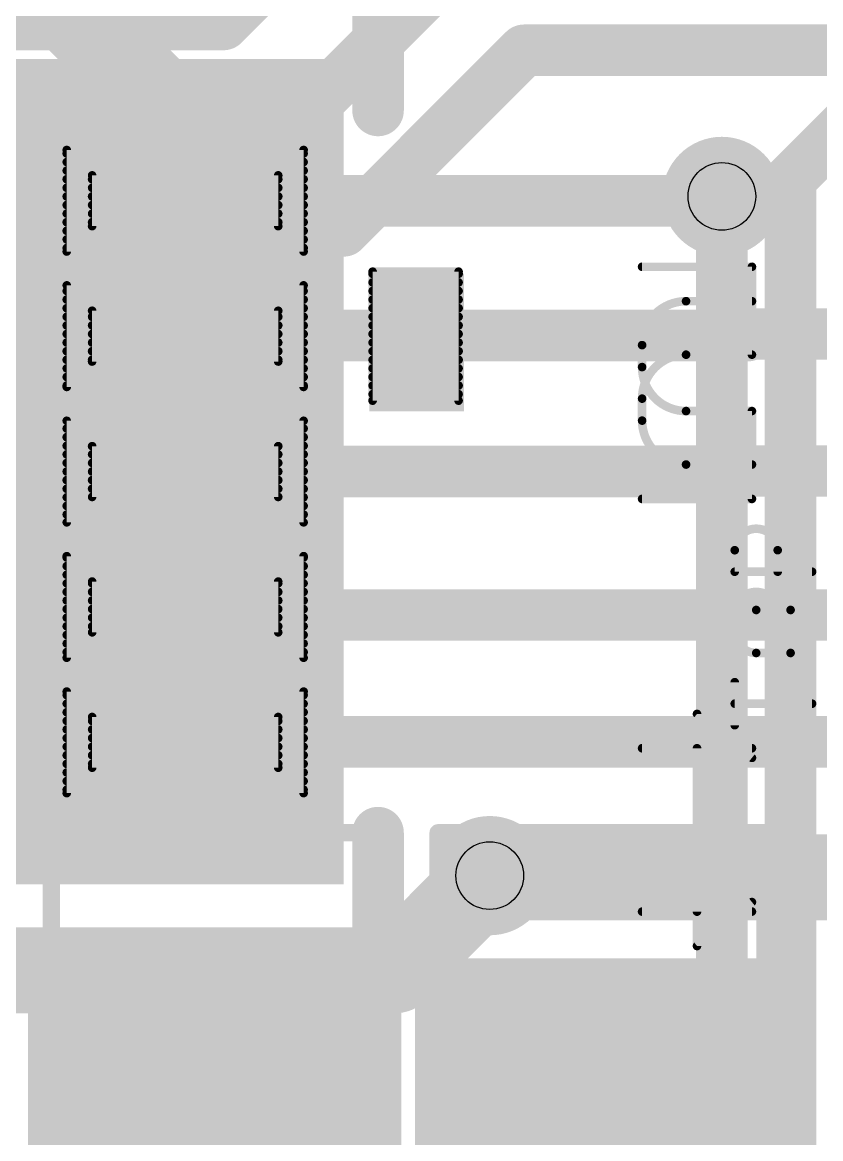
# Model space of a CAD drawing. Extents: x 121.2 to 197.3, y 1.3 to 32.2.
# Drawn here: x 147.971 to 150.33, y 14.311 to 17.609 of the extents above; entities that cross this region are included whole.
import ezdxf

# ---------------------------------------------------------------- set-up
doc = ezdxf.new("R2010")
doc.units = 0
for name, color, linetype in [('1', 12, 'CONTINUOUS'), ('114', 253, 'CONTINUOUS'), ('16', 132, 'CONTINUOUS'), ('18', 110, 'CONTINUOUS'), ('21', 253, 'CONTINUOUS'), ('22', 253, 'CONTINUOUS'), ('29', 253, 'CONTINUOUS'), ('31', 253, 'CONTINUOUS'), ('39', 12, 'CONTINUOUS'), ('44', 253, 'CONTINUOUS'), ('51', 253, 'CONTINUOUS')]:
    doc.layers.add(name, color=color, linetype=linetype)

# ---------------------------------------------------------------- blocks, each defined once
blk = doc.blocks.new('RECT')
blk.add_solid([(-0.5, -0.5), (0.5, -0.5), (-0.5, 0.5), (0.5, 0.5)])
blk = doc.blocks.new('ROUNDV')
at = {"const_width": 0.5}
blk.add_lwpolyline([(0, -0.25, 1), (0, 0.25, 1), (0, -0.25)], format="xyb", dxfattribs=at)

msp = doc.modelspace()

# ---------------------------------------------------------------- linework, layer by layer
at = {"layer": '1'}
for points, const_width in [([(147.5176, 18.2372), (148.4518, 17.303)], 0.254), ([(150.241, 17.145), (150.495, 17.399)], 0.1524), ([(148.4518, 17.303), (148.4518, 17.0814)], 0.254), ([(150.241, 12.7), (150.241, 17.145)], 0.1524), ([(150.025, 17.0814), (148.4518, 17.0814)], 0.1524), ([(150.0378, 17.0942), (150.025, 17.0814)], 0.1524), ([(148.4518, 16.6814), (148.4534, 16.683)], 0.1524), ([(148.4534, 16.683), (150.114, 16.683)], 0.1524), ([(151.084, 16.6878), (150.114, 16.6878)], 0.1524), ([(150.114, 16.683), (150.114, 16.6878)], 0.1524), ([(150.2283, 16.283), (149.8473, 16.283)], 0.1524), ([(149.8473, 16.283), (149.8473, 16.2814)], 0.1524), ([(151.0888, 16.283), (150.2283, 16.283)], 0.1524), ([(150.2283, 16.283), (150.2283, 16.2814)], 0.1524), ([(148.4518, 16.2814), (149.8473, 16.2814)], 0.1524), ([(148.4756, 15.8576), (148.4518, 15.8814)], 0.1524), ([(150.1394, 15.8576), (148.4756, 15.8576)], 0.1524), ([(150.1394, 15.8576), (150.1394, 15.8623)], 0.1524), ([(151.0634, 15.8576), (150.1394, 15.8576)], 0.1524), ([(148.4376, 15.4703), (148.4503, 15.483)], 0.1524), ([(148.4407, 15.4703), (148.4376, 15.4703)], 0.1524), ([(148.4518, 15.4814), (148.4407, 15.4703)], 0.1524), ([(149.0472, 15.483), (148.4503, 15.483)], 0.1524), ([(151.0888, 15.483), (149.0472, 15.483)], 0.1524), ([(151.0888, 15.083), (149.3566, 15.083)], 0.254), ([(149.3566, 15.083), (149.352, 15.0876)], 0.1524), ([(148.5392, 14.3914), (148.5392, 14.1986)], 0.1524), ([(149.6822, 14.3914), (149.5044, 14.2136)], 0.1524)]:
    msp.add_lwpolyline(points, dxfattribs=dict(at, const_width=const_width))
for points, const_width in [([(148.5153, 17.303, 1), (148.3883, 17.303)], 0.127), ([(148.4069, 17.2581, 1), (148.4967, 17.3479)], 0.127), ([(150.2791, 17.145, 1), (150.2029, 17.145)], 0.0762), ([(150.2141, 17.1719, 1), (150.2679, 17.1181)], 0.0762), ([(148.4518, 17.1195, 1), (148.4518, 17.0433)], 0.0762), ([(150.0647, 17.0673, 1), (150.0109, 17.1211)], 0.0762), ([(150.025, 17.0433, 1), (150.025, 17.1195)], 0.0762), ([(148.3883, 17.0814, 1), (148.5153, 17.0814)], 0.127), ([(149.9981, 17.1083, 1), (150.0519, 17.0545)], 0.0762), ([(148.4534, 16.7211, 1), (148.4534, 16.6449)], 0.0762), ([(148.4803, 16.6561, 1), (148.4265, 16.7099)], 0.0762), ([(150.114, 16.7259, 1), (150.114, 16.6497)], 0.0762), ([(150.1521, 16.6878, 1), (150.0759, 16.6878)], 0.0762), ([(150.114, 16.6449, 1), (150.114, 16.7211)], 0.0762), ([(148.4249, 16.7083, 1), (148.4787, 16.6545)], 0.0762), ([(150.0759, 16.683, 1), (150.1521, 16.683)], 0.0762), ([(149.8473, 16.3211, 1), (149.8473, 16.2449)], 0.0762), ([(149.8854, 16.283, 1), (149.8092, 16.283)], 0.0762), ([(150.2283, 16.3211, 1), (150.2283, 16.2449)], 0.0762), ([(150.2664, 16.283, 1), (150.1902, 16.283)], 0.0762), ([(150.2283, 16.2449, 1), (150.2283, 16.3211)], 0.0762), ([(148.4518, 16.3195, 1), (148.4518, 16.2433)], 0.0762), ([(149.8473, 16.2433, 1), (149.8473, 16.3195)], 0.0762), ([(149.8092, 16.2814, 1), (149.8854, 16.2814)], 0.0762), ([(150.1902, 16.2814, 1), (150.2664, 16.2814)], 0.0762), ([(148.4787, 15.9083, 1), (148.4249, 15.8545)], 0.0762), ([(148.4756, 15.8957, 1), (148.4756, 15.8195)], 0.0762), ([(150.1775, 15.8623, 1), (150.1013, 15.8623)], 0.0762), ([(150.1394, 15.8957, 1), (150.1394, 15.8195)], 0.0762), ([(150.1394, 15.8195, 1), (150.1394, 15.8957)], 0.0762), ([(148.4487, 15.8307, 1), (148.5025, 15.8845)], 0.0762), ([(150.1013, 15.8576, 1), (150.1775, 15.8576)], 0.0762), ([(148.4376, 15.5084, 1), (148.4376, 15.4322)], 0.0762), ([(148.4107, 15.4972, 1), (148.4645, 15.4434)], 0.0762), ([(148.4138, 15.4972, 1), (148.4676, 15.4434)], 0.0762), ([(148.4503, 15.5211, 1), (148.4503, 15.4449)], 0.0762), ([(148.4772, 15.4561, 1), (148.4234, 15.5099)], 0.0762), ([(148.4787, 15.4545, 1), (148.4249, 15.5083)], 0.0762), ([(148.4407, 15.4322, 1), (148.4407, 15.5084)], 0.0762), ([(149.0472, 15.5211, 1), (149.0472, 15.4449)], 0.0762), ([(149.0472, 15.4449, 1), (149.0472, 15.5211)], 0.0762), ([(149.3566, 15.1465, 1), (149.3566, 15.0195)], 0.127), ([(149.3789, 15.1145, 1), (149.3251, 15.0607)], 0.0762), ([(149.3297, 15.0561, 1), (149.3835, 15.1099)], 0.0762), ([(148.5773, 14.3914, 1), (148.5011, 14.3914)], 0.0762), ([(149.7091, 14.3645, 1), (149.6553, 14.4183)], 0.0762)]:
    msp.add_lwpolyline(points, format="xyb", dxfattribs=dict(at, const_width=const_width))
at = {"layer": '16'}
for points, const_width in [([(149.1488, 18.1864), (148.5646, 17.6022)], 0.1524), ([(148.7678, 17.2974), (149.3266, 17.8562)], 0.1524), ([(148.5646, 17.6022), (131.3427, 17.6022)], 0.1524), ([(149.4536, 17.526), (148.9202, 16.9926)], 0.1524), ([(150.5966, 17.526), (149.4536, 17.526)], 0.1524), ([(131.0894, 17.2974), (148.7678, 17.2974)], 0.1524), ([(150.0378, 17.0942), (150.0378, 14.1732)], 0.1524), ([(148.9202, 16.9926), (130.6576, 16.9926)], 0.1524), ([(149.0726, 14.8082), (149.352, 15.0876)], 0.254), ([(149.0726, 14.8082), (145.9596, 14.8082)], 0.254)]:
    msp.add_lwpolyline(points, dxfattribs=dict(at, const_width=const_width))
for points, const_width in [([(148.5646, 17.5641, 1), (148.5646, 17.6403)], 0.0762), ([(148.5377, 17.6291, 1), (148.5915, 17.5753)], 0.0762), ([(149.4536, 17.5641, 1), (149.4536, 17.4879)], 0.0762), ([(149.4805, 17.4991, 1), (149.4267, 17.5529)], 0.0762), ([(148.7409, 17.3243, 1), (148.7947, 17.2705)], 0.0762), ([(148.7678, 17.2593, 1), (148.7678, 17.3355)], 0.0762), ([(150.0759, 17.0942, 1), (149.9997, 17.0942)], 0.0762), ([(148.8933, 17.0195, 1), (148.9471, 16.9657)], 0.0762), ([(148.9202, 16.9545, 1), (148.9202, 17.0307)], 0.0762), ([(149.3969, 15.0427, 1), (149.3071, 15.1325)], 0.127), ([(149.0277, 14.8531, 1), (149.1175, 14.7633)], 0.127), ([(149.0726, 14.7447, 1), (149.0726, 14.8717)], 0.127)]:
    msp.add_lwpolyline(points, format="xyb", dxfattribs=dict(at, const_width=const_width))
at = {"layer": '21'}
for points, const_width in [([(149.0218, 17.3482), (149.0218, 17.7038)], 0.1524), ([(149.0058, 16.4909), (149.0058, 16.8719)], 0.0254), ([(149.0058, 16.8719), (149.2598, 16.8719)], 0.0254), ([(149.0058, 16.8656), (149.2598, 16.8656)], 0.0254), ([(149.0058, 16.8402), (149.2598, 16.8402)], 0.0254), ([(149.2598, 16.8719), (149.2598, 16.4909)], 0.0254), ([(149.0058, 16.8148), (149.2598, 16.8148)], 0.0254), ([(149.0058, 16.7894), (149.2598, 16.7894)], 0.0254), ([(150.1267, 16.7847), (149.932, 16.7847)], 0.0254), ([(149.0058, 16.764), (149.2598, 16.764)], 0.0254), ([(149.0058, 16.7386), (149.2598, 16.7386)], 0.0254), ([(149.0058, 16.7132), (149.2598, 16.7132)], 0.0254), ([(149.0058, 16.6878), (149.2598, 16.6878)], 0.0254), ([(149.0058, 16.6624), (149.2598, 16.6624)], 0.0254), ([(149.8021, 16.6549), (149.8021, 16.59)], 0.0254), ([(149.0058, 16.637), (149.2598, 16.637)], 0.0254), ([(149.0058, 16.6116), (149.2598, 16.6116)], 0.0254), ([(149.0058, 16.5862), (149.2598, 16.5862)], 0.0254), ([(149.0058, 16.5608), (149.2598, 16.5608)], 0.0254), ([(149.0058, 16.5354), (149.2598, 16.5354)], 0.0254), ([(149.0058, 16.51), (149.2598, 16.51)], 0.0254), ([(149.2598, 16.4909), (149.0058, 16.4909)], 0.0254), ([(149.932, 16.4601), (150.1267, 16.4601)], 0.0254), ([(150.1267, 16.4601), (150.1267, 16.2005)], 0.0254), ([(150.1267, 16.2005), (149.8021, 16.2005)], 0.0254), ([(150.0759, 15.9855), (150.0759, 16.049)], 0.0254), ([(150.2029, 16.049), (150.2029, 15.9855)], 0.0254), ([(150.3045, 15.9855), (150.0759, 15.9855)], 0.0254), ([(150.1394, 15.8725), (150.241, 15.8725)], 0.0254), ([(150.241, 15.7455), (150.1394, 15.7455)], 0.0254), ([(150.0759, 15.5321), (150.0759, 15.6591)], 0.0254), ([(150.3045, 15.5956), (150.0759, 15.5956)], 0.0254), ([(150.1267, 15.4639), (149.8021, 15.4639)], 0.0254), ([(149.9644, 14.8797), (149.9644, 15.4639)], 0.0254), ([(149.0218, 14.859), (149.0218, 15.2146)], 0.1524), ([(150.1267, 15.0095), (149.9644, 14.8797)], 0.0254), ([(147.8788, 14.859), (149.0218, 14.859)], 0.1524), ([(149.9108, 13.851), (149.9108, 14.359)], 0.1524)]:
    msp.add_lwpolyline(points, dxfattribs=dict(at, const_width=const_width))
for points, const_width in [([(148.9837, 17.3482, 1), (149.0599, 17.3482)], 0.0762), ([(149.0058, 16.8783, 1), (149.0058, 16.8655)], 0.0127), ([(149.0058, 16.872, 1), (149.0058, 16.8592)], 0.0127), ([(149.0058, 16.8466, 1), (149.0058, 16.8338)], 0.0127), ([(149.0121, 16.8719, 1), (148.9994, 16.8719)], 0.0127), ([(149.2662, 16.8719, 1), (149.2535, 16.8719)], 0.0127), ([(149.2598, 16.8655, 1), (149.2598, 16.8783)], 0.0127), ([(149.2598, 16.8592, 1), (149.2598, 16.872)], 0.0127), ([(149.2598, 16.8338, 1), (149.2598, 16.8466)], 0.0127), ([(149.0058, 16.8212, 1), (149.0058, 16.8085)], 0.0127), ([(149.2598, 16.8085, 1), (149.2598, 16.8212)], 0.0127), ([(149.0058, 16.7958, 1), (149.0058, 16.783)], 0.0127), ([(149.2598, 16.783, 1), (149.2598, 16.7958)], 0.0127), ([(149.932, 16.7847, 0.4142), (149.8021, 16.6549)], 0.0254), ([(149.932, 16.7911, 1), (149.932, 16.7783)], 0.0127), ([(149.932, 16.7783, 1), (149.932, 16.7911)], 0.0127), ([(150.1267, 16.7783, 1), (150.1267, 16.7911)], 0.0127), ([(149.0058, 16.7704, 1), (149.0058, 16.7576)], 0.0127), ([(149.2598, 16.7576, 1), (149.2598, 16.7704)], 0.0127), ([(149.0058, 16.7196, 1), (149.0058, 16.7068)], 0.0127), ([(149.0058, 16.745, 1), (149.0058, 16.7323)], 0.0127), ([(149.2598, 16.7323, 1), (149.2598, 16.745)], 0.0127), ([(149.2598, 16.7068, 1), (149.2598, 16.7196)], 0.0127), ([(149.0058, 16.6942, 1), (149.0058, 16.6814)], 0.0127), ([(149.2598, 16.6814, 1), (149.2598, 16.6942)], 0.0127), ([(149.0058, 16.6688, 1), (149.0058, 16.6561)], 0.0127), ([(149.2598, 16.6561, 1), (149.2598, 16.6688)], 0.0127), ([(149.8085, 16.6549, 1), (149.7958, 16.6549)], 0.0127), ([(149.7958, 16.6549, 1), (149.8085, 16.6549)], 0.0127), ([(149.0058, 16.6434, 1), (149.0058, 16.6306)], 0.0127), ([(149.0058, 16.618, 1), (149.0058, 16.6052)], 0.0127), ([(149.2598, 16.6306, 1), (149.2598, 16.6434)], 0.0127), ([(149.2598, 16.6052, 1), (149.2598, 16.618)], 0.0127), ([(149.0058, 16.5926, 1), (149.0058, 16.5799)], 0.0127), ([(149.2598, 16.5799, 1), (149.2598, 16.5926)], 0.0127), ([(149.8021, 16.59, 0.4142), (149.932, 16.4601)], 0.0254), ([(149.8085, 16.59, 1), (149.7958, 16.59)], 0.0127), ([(149.7958, 16.59, 1), (149.8085, 16.59)], 0.0127), ([(149.0058, 16.5672, 1), (149.0058, 16.5544)], 0.0127), ([(149.2598, 16.5544, 1), (149.2598, 16.5672)], 0.0127), ([(149.0058, 16.5418, 1), (149.0058, 16.529)], 0.0127), ([(149.2598, 16.529, 1), (149.2598, 16.5418)], 0.0127), ([(149.0058, 16.4973, 1), (149.0058, 16.4845)], 0.0127), ([(149.0058, 16.5164, 1), (149.0058, 16.5037)], 0.0127), ([(148.9994, 16.4909, 1), (149.0121, 16.4909)], 0.0127), ([(149.2535, 16.4909, 1), (149.2662, 16.4909)], 0.0127), ([(149.2598, 16.5037, 1), (149.2598, 16.5164)], 0.0127), ([(149.2598, 16.4845, 1), (149.2598, 16.4973)], 0.0127), ([(149.932, 16.4665, 1), (149.932, 16.4538)], 0.0127), ([(149.932, 16.4538, 1), (149.932, 16.4665)], 0.0127), ([(150.133, 16.4601, 1), (150.1204, 16.4601)], 0.0127), ([(150.1267, 16.4538, 1), (150.1267, 16.4665)], 0.0127), ([(149.8021, 16.2069, 1), (149.8021, 16.1942)], 0.0127), ([(150.1204, 16.2005, 1), (150.133, 16.2005)], 0.0127), ([(150.1267, 16.1942, 1), (150.1267, 16.2069)], 0.0127), ([(150.2029, 16.049, 1), (150.0759, 16.049)], 0.0254), ([(150.0823, 16.049, 1), (150.0696, 16.049)], 0.0127), ([(150.2092, 16.049, 1), (150.1966, 16.049)], 0.0127), ([(150.0696, 16.049, 1), (150.0823, 16.049)], 0.0127), ([(150.1966, 16.049, 1), (150.2092, 16.049)], 0.0127), ([(150.0759, 15.9918, 1), (150.0759, 15.9791)], 0.0127), ([(150.3045, 15.9791, 1), (150.3045, 15.9918)], 0.0127), ([(150.0696, 15.9855, 1), (150.0823, 15.9855)], 0.0127), ([(150.1966, 15.9855, 1), (150.2092, 15.9855)], 0.0127), ([(150.1394, 15.8725, 1), (150.1394, 15.7455)], 0.0254), ([(150.1394, 15.8788, 1), (150.1394, 15.8661)], 0.0127), ([(150.1394, 15.8661, 1), (150.1394, 15.8788)], 0.0127), ([(150.241, 15.7455, 1), (150.241, 15.8725)], 0.0254), ([(150.241, 15.8788, 1), (150.241, 15.8661)], 0.0127), ([(150.241, 15.8661, 1), (150.241, 15.8788)], 0.0127), ([(150.1394, 15.7518, 1), (150.1394, 15.7391)], 0.0127), ([(150.1394, 15.7391, 1), (150.1394, 15.7518)], 0.0127), ([(150.241, 15.7518, 1), (150.241, 15.7391)], 0.0127), ([(150.241, 15.7391, 1), (150.241, 15.7518)], 0.0127), ([(150.0823, 15.6591, 1), (150.0696, 15.6591)], 0.0127), ([(150.0759, 15.602, 1), (150.0759, 15.5893)], 0.0127), ([(150.3045, 15.5893, 1), (150.3045, 15.602)], 0.0127), ([(150.0696, 15.5321, 1), (150.0823, 15.5321)], 0.0127), ([(149.8021, 15.4703, 1), (149.8021, 15.4576)], 0.0127), ([(149.9708, 15.4639, 1), (149.9581, 15.4639)], 0.0127), ([(150.1267, 15.4576, 1), (150.1267, 15.4703)], 0.0127), ([(149.0599, 15.2146, 1), (148.9837, 15.2146)], 0.0762), ([(150.1307, 15.0046, 1), (150.1227, 15.0145)], 0.0127), ([(149.0218, 14.8209, 1), (149.0218, 14.8971)], 0.0762), ([(148.9837, 14.859, 1), (149.0599, 14.859)], 0.0762), ([(149.9605, 14.8847, 1), (149.9684, 14.8747)], 0.0127), ([(149.9581, 14.8797, 1), (149.9708, 14.8797)], 0.0127), ([(149.9489, 14.359, 1), (149.8727, 14.359)], 0.0762)]:
    msp.add_lwpolyline(points, format="xyb", dxfattribs=dict(at, const_width=const_width))
at = {"layer": '22'}
for points, const_width in [([(149.8021, 16.8927, 1), (149.8021, 16.88)], 0.0127), ([(150.133, 16.8863, 1), (150.1204, 16.8863)], 0.0127), ([(150.1267, 16.88, 1), (150.1267, 16.8927)], 0.0127), ([(149.932, 16.6267, 0.4142), (149.8021, 16.4968)], 0.0254), ([(149.932, 16.633, 1), (149.932, 16.6203)], 0.0127), ([(149.932, 16.6203, 1), (149.932, 16.633)], 0.0127), ([(150.1204, 16.6267, 1), (150.133, 16.6267)], 0.0127), ([(150.1267, 16.6203, 1), (150.1267, 16.633)], 0.0127), ([(149.8085, 16.4968, 1), (149.7958, 16.4968)], 0.0127), ([(149.7958, 16.4968, 1), (149.8085, 16.4968)], 0.0127), ([(149.8021, 16.4319, 0.4142), (149.932, 16.3021)], 0.0254), ([(149.8085, 16.4319, 1), (149.7958, 16.4319)], 0.0127), ([(149.7958, 16.4319, 1), (149.8085, 16.4319)], 0.0127), ([(149.932, 16.3085, 1), (149.932, 16.2957)], 0.0127), ([(149.932, 16.2957, 1), (149.932, 16.3085)], 0.0127), ([(150.1267, 16.2957, 1), (150.1267, 16.3085)], 0.0127), ([(149.9684, 15.5705, 1), (149.9605, 15.5605)], 0.0127), ([(149.9708, 15.5655, 1), (149.9581, 15.5655)], 0.0127), ([(150.1227, 15.4307, 1), (150.1307, 15.4406)], 0.0127), ([(149.8021, 14.9877, 1), (149.8021, 14.975)], 0.0127), ([(149.9581, 14.9813, 1), (149.9708, 14.9813)], 0.0127), ([(150.1267, 14.975, 1), (150.1267, 14.9877)], 0.0127)]:
    msp.add_lwpolyline(points, format="xyb", dxfattribs=dict(at, const_width=const_width))
at = {"layer": '22', "const_width": 0.0254}
for points in [[(150.1267, 16.8863), (149.8021, 16.8863)], [(150.1267, 16.6267), (150.1267, 16.8863)], [(149.932, 16.6267), (150.1267, 16.6267)], [(149.8021, 16.4319), (149.8021, 16.4968)], [(150.1267, 16.3021), (149.932, 16.3021)], [(150.1267, 15.4357), (149.9644, 15.5655)], [(149.9644, 15.5655), (149.9644, 14.9813)], [(150.1267, 14.9813), (149.8021, 14.9813)]]:
    msp.add_lwpolyline(points, dxfattribs=at)
at = {"layer": '29', "const_width": 0.0127}
for points in [[(148.1018, 17.2276, 1), (148.1018, 17.2148)], [(148.1018, 17.2378, 1), (148.1018, 17.2251)], [(148.1081, 17.2314, 1), (148.0954, 17.2314)], [(148.8082, 17.2314, 1), (148.7955, 17.2314)], [(148.8018, 17.2251, 1), (148.8018, 17.2378)], [(148.8018, 17.2148, 1), (148.8018, 17.2276)], [(148.1018, 17.1768, 1), (148.1018, 17.164)], [(148.1018, 17.2022, 1), (148.1018, 17.1895)], [(148.8018, 17.1895, 1), (148.8018, 17.2022)], [(148.8018, 17.164, 1), (148.8018, 17.1768)], [(148.1018, 17.1514, 1), (148.1018, 17.1386)], [(148.8018, 17.1386, 1), (148.8018, 17.1514)], [(148.1018, 17.126, 1), (148.1018, 17.1133)], [(148.8018, 17.1133, 1), (148.8018, 17.126)], [(148.1018, 17.1006, 1), (148.1018, 17.0878)], [(148.8018, 17.0878, 1), (148.8018, 17.1006)], [(148.1018, 17.0752, 1), (148.1018, 17.0624)], [(148.1018, 17.0498, 1), (148.1018, 17.0371)], [(148.8018, 17.0624, 1), (148.8018, 17.0752)], [(148.8018, 17.0371, 1), (148.8018, 17.0498)], [(148.1018, 17.0244, 1), (148.1018, 17.0116)], [(148.8018, 17.0116, 1), (148.8018, 17.0244)], [(148.1018, 16.999, 1), (148.1018, 16.9862)], [(148.8018, 16.9862, 1), (148.8018, 16.999)], [(148.1018, 16.9482, 1), (148.1018, 16.9354)], [(148.1018, 16.9736, 1), (148.1018, 16.9609)], [(148.8018, 16.9609, 1), (148.8018, 16.9736)], [(148.8018, 16.9354, 1), (148.8018, 16.9482)], [(148.1018, 16.9377, 1), (148.1018, 16.925)], [(148.0954, 16.9314, 1), (148.1081, 16.9314)], [(148.7955, 16.9314, 1), (148.8082, 16.9314)], [(148.8018, 16.925, 1), (148.8018, 16.9377)], [(148.1018, 16.8378, 1), (148.1018, 16.8251)], [(148.1081, 16.8314, 1), (148.0954, 16.8314)], [(148.1018, 16.8212, 1), (148.1018, 16.8085)], [(148.8082, 16.8314, 1), (148.7955, 16.8314)], [(148.8018, 16.8251, 1), (148.8018, 16.8378)], [(148.8018, 16.8085, 1), (148.8018, 16.8212)], [(148.1018, 16.7958, 1), (148.1018, 16.783)], [(148.8018, 16.783, 1), (148.8018, 16.7958)], [(148.1018, 16.7704, 1), (148.1018, 16.7576)], [(148.8018, 16.7576, 1), (148.8018, 16.7704)], [(148.1018, 16.7196, 1), (148.1018, 16.7068)], [(148.1018, 16.745, 1), (148.1018, 16.7323)], [(148.8018, 16.7323, 1), (148.8018, 16.745)], [(148.8018, 16.7068, 1), (148.8018, 16.7196)], [(148.1018, 16.6942, 1), (148.1018, 16.6814)], [(148.8018, 16.6814, 1), (148.8018, 16.6942)], [(148.1018, 16.6688, 1), (148.1018, 16.6561)], [(148.8018, 16.6561, 1), (148.8018, 16.6688)], [(148.1018, 16.6434, 1), (148.1018, 16.6306)], [(148.1018, 16.618, 1), (148.1018, 16.6052)], [(148.8018, 16.6306, 1), (148.8018, 16.6434)], [(148.8018, 16.6052, 1), (148.8018, 16.618)], [(148.1018, 16.5926, 1), (148.1018, 16.5799)], [(148.8018, 16.5799, 1), (148.8018, 16.5926)], [(148.1018, 16.5672, 1), (148.1018, 16.5544)], [(148.8018, 16.5544, 1), (148.8018, 16.5672)], [(148.1018, 16.5418, 1), (148.1018, 16.529)], [(148.1018, 16.5377, 1), (148.1018, 16.525)], [(148.0954, 16.5314, 1), (148.1081, 16.5314)], [(148.7955, 16.5314, 1), (148.8082, 16.5314)], [(148.8018, 16.529, 1), (148.8018, 16.5418)], [(148.8018, 16.525, 1), (148.8018, 16.5377)], [(148.1081, 16.4314, 1), (148.0954, 16.4314)], [(148.1018, 16.4378, 1), (148.1018, 16.4251)], [(148.8082, 16.4314, 1), (148.7955, 16.4314)], [(148.8018, 16.4251, 1), (148.8018, 16.4378)], [(148.1018, 16.4148, 1), (148.1018, 16.402)], [(148.1018, 16.3894, 1), (148.1018, 16.3766)], [(148.8018, 16.402, 1), (148.8018, 16.4148)], [(148.8018, 16.3766, 1), (148.8018, 16.3894)], [(148.1018, 16.364, 1), (148.1018, 16.3513)], [(148.8018, 16.3513, 1), (148.8018, 16.364)], [(148.1018, 16.3386, 1), (148.1018, 16.3258)], [(148.8018, 16.3258, 1), (148.8018, 16.3386)], [(148.1018, 16.3132, 1), (148.1018, 16.3004)], [(148.1018, 16.2878, 1), (148.1018, 16.2751)], [(148.8018, 16.3004, 1), (148.8018, 16.3132)], [(148.8018, 16.2751, 1), (148.8018, 16.2878)], [(148.1018, 16.2624, 1), (148.1018, 16.2496)], [(148.8018, 16.2496, 1), (148.8018, 16.2624)], [(148.1018, 16.237, 1), (148.1018, 16.2242)], [(148.8018, 16.2242, 1), (148.8018, 16.237)], [(148.1018, 16.2116, 1), (148.1018, 16.1989)], [(148.8018, 16.1989, 1), (148.8018, 16.2116)], [(148.1018, 16.1862, 1), (148.1018, 16.1734)], [(148.1018, 16.1608, 1), (148.1018, 16.1481)], [(148.8018, 16.1734, 1), (148.8018, 16.1862)], [(148.8018, 16.1481, 1), (148.8018, 16.1608)], [(148.1018, 16.1377, 1), (148.1018, 16.125)], [(148.0954, 16.1314, 1), (148.1081, 16.1314)], [(148.7955, 16.1314, 1), (148.8082, 16.1314)], [(148.8018, 16.125, 1), (148.8018, 16.1377)], [(148.1018, 16.0338, 1), (148.1018, 16.021)], [(148.1018, 16.0378, 1), (148.1018, 16.0251)], [(148.1081, 16.0314, 1), (148.0954, 16.0314)], [(148.8082, 16.0314, 1), (148.7955, 16.0314)], [(148.8018, 16.0251, 1), (148.8018, 16.0378)], [(148.8018, 16.021, 1), (148.8018, 16.0338)], [(148.1018, 16.0084, 1), (148.1018, 15.9957)], [(148.8018, 15.9957, 1), (148.8018, 16.0084)], [(148.1018, 15.983, 1), (148.1018, 15.9703)], [(148.1018, 15.9575, 1), (148.1018, 15.9449)], [(148.8018, 15.9703, 1), (148.8018, 15.983)], [(148.8018, 15.9449, 1), (148.8018, 15.9575)], [(148.1018, 15.9322, 1), (148.1018, 15.9195)], [(148.8018, 15.9195, 1), (148.8018, 15.9322)], [(148.1018, 15.9068, 1), (148.1018, 15.8941)], [(148.8018, 15.8941, 1), (148.8018, 15.9068)], [(148.1018, 15.8813, 1), (148.1018, 15.8687)], [(148.8018, 15.8687, 1), (148.8018, 15.8813)], [(148.1018, 15.8559, 1), (148.1018, 15.8433)], [(148.1018, 15.8306, 1), (148.1018, 15.8179)], [(148.8018, 15.8433, 1), (148.8018, 15.8559)], [(148.8018, 15.8179, 1), (148.8018, 15.8306)], [(148.1018, 15.8051, 1), (148.1018, 15.7925)], [(148.8018, 15.7925, 1), (148.8018, 15.8051)], [(148.1018, 15.7797, 1), (148.1018, 15.7671)], [(148.8018, 15.7671, 1), (148.8018, 15.7797)], [(148.1018, 15.7544, 1), (148.1018, 15.7417)], [(148.1018, 15.7377, 1), (148.1018, 15.725)], [(148.0954, 15.7314, 1), (148.1081, 15.7314)], [(148.7955, 15.7314, 1), (148.8082, 15.7314)], [(148.8018, 15.7417, 1), (148.8018, 15.7544)], [(148.8018, 15.725, 1), (148.8018, 15.7377)], [(148.1018, 15.6378, 1), (148.1018, 15.6251)], [(148.1081, 15.6314, 1), (148.0954, 15.6314)], [(148.1018, 15.6273, 1), (148.1018, 15.6147)], [(148.8082, 15.6314, 1), (148.7955, 15.6314)], [(148.8018, 15.6251, 1), (148.8018, 15.6378)], [(148.8018, 15.6147, 1), (148.8018, 15.6273)], [(148.1018, 15.602, 1), (148.1018, 15.5893)], [(148.8018, 15.5893, 1), (148.8018, 15.602)], [(148.1018, 15.5766, 1), (148.1018, 15.5639)], [(148.8018, 15.5639, 1), (148.8018, 15.5766)], [(148.1018, 15.5511, 1), (148.1018, 15.5385)], [(148.8018, 15.5385, 1), (148.8018, 15.5511)], [(148.1018, 15.5258, 1), (148.1018, 15.5131)], [(148.1018, 15.5004, 1), (148.1018, 15.4877)], [(148.8018, 15.5131, 1), (148.8018, 15.5258)], [(148.8018, 15.4877, 1), (148.8018, 15.5004)], [(148.1018, 15.4749, 1), (148.1018, 15.4623)], [(148.8018, 15.4623, 1), (148.8018, 15.4749)], [(148.1018, 15.4496, 1), (148.1018, 15.4369)], [(148.8018, 15.4369, 1), (148.8018, 15.4496)], [(148.1018, 15.4242, 1), (148.1018, 15.4115)], [(148.1018, 15.3987, 1), (148.1018, 15.3861)], [(148.8018, 15.4115, 1), (148.8018, 15.4242)], [(148.8018, 15.3861, 1), (148.8018, 15.3987)], [(148.1018, 15.3734, 1), (148.1018, 15.3607)], [(148.8018, 15.3607, 1), (148.8018, 15.3734)], [(148.1018, 15.348, 1), (148.1018, 15.3353)], [(148.1018, 15.3377, 1), (148.1018, 15.325)], [(148.0954, 15.3314, 1), (148.1081, 15.3314)], [(148.7955, 15.3314, 1), (148.8082, 15.3314)], [(148.8018, 15.3353, 1), (148.8018, 15.348)], [(148.8018, 15.325, 1), (148.8018, 15.3377)]]:
    msp.add_lwpolyline(points, format="xyb", dxfattribs=at)
at = {"layer": '29', "const_width": 0.0254}
for points in [[(148.1018, 17.2314), (148.1018, 16.9314)], [(148.8018, 17.2314), (148.1018, 17.2314)], [(148.1018, 17.2212), (148.8018, 17.2212)], [(148.8018, 16.9314), (148.8018, 17.2314)], [(148.1018, 17.1958), (148.8018, 17.1958)], [(148.1018, 17.1704), (148.8018, 17.1704)], [(148.1018, 17.145), (148.8018, 17.145)], [(148.1018, 17.1196), (148.8018, 17.1196)], [(148.1018, 17.0942), (148.8018, 17.0942)], [(148.1018, 17.0688), (148.8018, 17.0688)], [(148.1018, 17.0434), (148.8018, 17.0434)], [(148.1018, 17.018), (148.8018, 17.018)], [(148.1018, 16.9926), (148.8018, 16.9926)], [(148.1018, 16.9672), (148.8018, 16.9672)], [(148.1018, 16.9418), (148.8018, 16.9418)], [(148.1018, 16.9314), (148.8018, 16.9314)], [(148.1018, 16.8314), (148.1018, 16.5314)], [(148.8018, 16.8314), (148.1018, 16.8314)], [(148.1018, 16.8148), (148.8018, 16.8148)], [(148.8018, 16.5314), (148.8018, 16.8314)], [(148.1018, 16.7894), (148.8018, 16.7894)], [(148.1018, 16.764), (148.8018, 16.764)], [(148.1018, 16.7386), (148.8018, 16.7386)], [(148.1018, 16.7132), (148.8018, 16.7132)], [(148.1018, 16.6878), (148.8018, 16.6878)], [(148.1018, 16.6624), (148.8018, 16.6624)], [(148.1018, 16.637), (148.8018, 16.637)], [(148.1018, 16.6116), (148.8018, 16.6116)], [(148.1018, 16.5862), (148.8018, 16.5862)], [(148.1018, 16.5608), (148.8018, 16.5608)], [(148.1018, 16.5354), (148.8018, 16.5354)], [(148.1018, 16.5314), (148.8018, 16.5314)], [(148.1018, 16.4314), (148.1018, 16.1314)], [(148.8018, 16.4314), (148.1018, 16.4314)], [(148.8018, 16.1314), (148.8018, 16.4314)], [(148.1018, 16.4084), (148.8018, 16.4084)], [(148.1018, 16.383), (148.8018, 16.383)], [(148.1018, 16.3576), (148.8018, 16.3576)], [(148.1018, 16.3322), (148.8018, 16.3322)], [(148.1018, 16.3068), (148.8018, 16.3068)], [(148.1018, 16.2814), (148.8018, 16.2814)], [(148.1018, 16.256), (148.8018, 16.256)], [(148.1018, 16.2306), (148.8018, 16.2306)], [(148.1018, 16.2052), (148.8018, 16.2052)], [(148.1018, 16.1798), (148.8018, 16.1798)], [(148.1018, 16.1544), (148.8018, 16.1544)], [(148.1018, 16.1314), (148.8018, 16.1314)], [(148.1018, 16.0314), (148.1018, 15.7314)], [(148.8018, 16.0314), (148.1018, 16.0314)], [(148.1018, 16.0274), (148.8018, 16.0274)], [(148.8018, 15.7314), (148.8018, 16.0314)], [(148.1018, 16.002), (148.8018, 16.002)], [(148.1018, 15.9766), (148.8018, 15.9766)], [(148.1018, 15.9512), (148.8018, 15.9512)], [(148.1018, 15.9258), (148.8018, 15.9258)], [(148.1018, 15.9004), (148.8018, 15.9004)], [(148.1018, 15.875), (148.8018, 15.875)], [(148.1018, 15.8496), (148.8018, 15.8496)], [(148.1018, 15.8242), (148.8018, 15.8242)], [(148.1018, 15.7988), (148.8018, 15.7988)], [(148.1018, 15.7734), (148.8018, 15.7734)], [(148.1018, 15.748), (148.8018, 15.748)], [(148.1018, 15.7314), (148.8018, 15.7314)], [(148.1018, 15.6314), (148.1018, 15.3314)], [(148.8018, 15.6314), (148.1018, 15.6314)], [(148.1018, 15.621), (148.8018, 15.621)], [(148.8018, 15.3314), (148.8018, 15.6314)], [(148.1018, 15.5956), (148.8018, 15.5956)], [(148.1018, 15.5702), (148.8018, 15.5702)], [(148.1018, 15.5448), (148.8018, 15.5448)], [(148.1018, 15.5194), (148.8018, 15.5194)], [(148.1018, 15.494), (148.8018, 15.494)], [(148.1018, 15.4686), (148.8018, 15.4686)], [(148.1018, 15.4432), (148.8018, 15.4432)], [(148.1018, 15.4178), (148.8018, 15.4178)], [(148.1018, 15.3924), (148.8018, 15.3924)], [(148.1018, 15.367), (148.8018, 15.367)], [(148.1018, 15.3416), (148.8018, 15.3416)], [(148.1018, 15.3314), (148.8018, 15.3314)]]:
    msp.add_lwpolyline(points, dxfattribs=at)
at = {"layer": '31', "const_width": 0.0127}
for points in [[(148.1768, 17.1514, 1), (148.1768, 17.1386)], [(148.1768, 17.1628, 1), (148.1768, 17.1501)], [(148.1832, 17.1564, 1), (148.1705, 17.1564)], [(148.7331, 17.1564, 1), (148.7204, 17.1564)], [(148.7268, 17.1501, 1), (148.7268, 17.1628)], [(148.7268, 17.1386, 1), (148.7268, 17.1514)], [(148.1768, 17.126, 1), (148.1768, 17.1133)], [(148.7268, 17.1133, 1), (148.7268, 17.126)], [(148.1768, 17.1006, 1), (148.1768, 17.0878)], [(148.7268, 17.0878, 1), (148.7268, 17.1006)], [(148.1768, 17.0752, 1), (148.1768, 17.0624)], [(148.1768, 17.0498, 1), (148.1768, 17.0371)], [(148.7268, 17.0624, 1), (148.7268, 17.0752)], [(148.7268, 17.0371, 1), (148.7268, 17.0498)], [(148.1768, 17.0244, 1), (148.1768, 17.0116)], [(148.1768, 17.0128, 1), (148.1768, 17)], [(148.7268, 17.0116, 1), (148.7268, 17.0244)], [(148.7268, 17, 1), (148.7268, 17.0128)], [(148.1705, 17.0064, 1), (148.1832, 17.0064)], [(148.7204, 17.0064, 1), (148.7331, 17.0064)], [(148.1768, 16.7628, 1), (148.1768, 16.75)], [(148.1832, 16.7564, 1), (148.1705, 16.7564)], [(148.7331, 16.7564, 1), (148.7204, 16.7564)], [(148.7268, 16.75, 1), (148.7268, 16.7628)], [(148.1768, 16.7196, 1), (148.1768, 16.7068)], [(148.1768, 16.745, 1), (148.1768, 16.7323)], [(148.7268, 16.7323, 1), (148.7268, 16.745)], [(148.7268, 16.7068, 1), (148.7268, 16.7196)], [(148.1768, 16.6942, 1), (148.1768, 16.6814)], [(148.7268, 16.6814, 1), (148.7268, 16.6942)], [(148.1768, 16.6688, 1), (148.1768, 16.6561)], [(148.7268, 16.6561, 1), (148.7268, 16.6688)], [(148.1768, 16.6434, 1), (148.1768, 16.6306)], [(148.1768, 16.618, 1), (148.1768, 16.6052)], [(148.7268, 16.6306, 1), (148.7268, 16.6434)], [(148.7268, 16.6052, 1), (148.7268, 16.618)], [(148.1768, 16.6128, 1), (148.1768, 16.6)], [(148.1705, 16.6064, 1), (148.1832, 16.6064)], [(148.7204, 16.6064, 1), (148.7331, 16.6064)], [(148.7268, 16.6, 1), (148.7268, 16.6128)], [(148.1768, 16.3628, 1), (148.1768, 16.35)], [(148.1832, 16.3564, 1), (148.1705, 16.3564)], [(148.7331, 16.3564, 1), (148.7204, 16.3564)], [(148.7268, 16.35, 1), (148.7268, 16.3628)], [(148.1768, 16.3386, 1), (148.1768, 16.3258)], [(148.7268, 16.3258, 1), (148.7268, 16.3386)], [(148.1768, 16.3132, 1), (148.1768, 16.3004)], [(148.1768, 16.2878, 1), (148.1768, 16.2751)], [(148.7268, 16.3004, 1), (148.7268, 16.3132)], [(148.7268, 16.2751, 1), (148.7268, 16.2878)], [(148.1768, 16.2624, 1), (148.1768, 16.2496)], [(148.7268, 16.2496, 1), (148.7268, 16.2624)], [(148.1768, 16.237, 1), (148.1768, 16.2242)], [(148.7268, 16.2242, 1), (148.7268, 16.237)], [(148.1768, 16.2128, 1), (148.1768, 16.2001)], [(148.1705, 16.2064, 1), (148.1832, 16.2064)], [(148.7204, 16.2064, 1), (148.7331, 16.2064)], [(148.7268, 16.2001, 1), (148.7268, 16.2128)], [(148.1768, 15.9627, 1), (148.1768, 15.9501)], [(148.1768, 15.9575, 1), (148.1768, 15.9449)], [(148.1832, 15.9564, 1), (148.1705, 15.9564)], [(148.7331, 15.9564, 1), (148.7204, 15.9564)], [(148.7268, 15.9501, 1), (148.7268, 15.9627)], [(148.7268, 15.9449, 1), (148.7268, 15.9575)], [(148.1768, 15.9322, 1), (148.1768, 15.9195)], [(148.7268, 15.9195, 1), (148.7268, 15.9322)], [(148.1768, 15.9068, 1), (148.1768, 15.8941)], [(148.7268, 15.8941, 1), (148.7268, 15.9068)], [(148.1768, 15.8813, 1), (148.1768, 15.8687)], [(148.7268, 15.8687, 1), (148.7268, 15.8813)], [(148.1768, 15.8559, 1), (148.1768, 15.8433)], [(148.1768, 15.8306, 1), (148.1768, 15.8179)], [(148.7268, 15.8433, 1), (148.7268, 15.8559)], [(148.7268, 15.8179, 1), (148.7268, 15.8306)], [(148.1768, 15.8127, 1), (148.1768, 15.8001)], [(148.1705, 15.8064, 1), (148.1832, 15.8064)], [(148.7204, 15.8064, 1), (148.7331, 15.8064)], [(148.7268, 15.8001, 1), (148.7268, 15.8127)], [(148.1768, 15.5627, 1), (148.1768, 15.5501)], [(148.1832, 15.5564, 1), (148.1705, 15.5564)], [(148.7331, 15.5564, 1), (148.7204, 15.5564)], [(148.7268, 15.5501, 1), (148.7268, 15.5627)], [(148.1768, 15.5511, 1), (148.1768, 15.5385)], [(148.7268, 15.5385, 1), (148.7268, 15.5511)], [(148.1768, 15.5258, 1), (148.1768, 15.5131)], [(148.1768, 15.5004, 1), (148.1768, 15.4877)], [(148.7268, 15.5131, 1), (148.7268, 15.5258)], [(148.7268, 15.4877, 1), (148.7268, 15.5004)], [(148.1768, 15.4749, 1), (148.1768, 15.4623)], [(148.7268, 15.4623, 1), (148.7268, 15.4749)], [(148.1768, 15.4496, 1), (148.1768, 15.4369)], [(148.7268, 15.4369, 1), (148.7268, 15.4496)], [(148.1768, 15.4242, 1), (148.1768, 15.4115)], [(148.1768, 15.4128, 1), (148.1768, 15.4001)], [(148.1705, 15.4064, 1), (148.1832, 15.4064)], [(148.7204, 15.4064, 1), (148.7331, 15.4064)], [(148.7268, 15.4115, 1), (148.7268, 15.4242)], [(148.7268, 15.4001, 1), (148.7268, 15.4128)]]:
    msp.add_lwpolyline(points, format="xyb", dxfattribs=at)
at = {"layer": '31', "const_width": 0.0254}
for points in [[(148.1768, 17.1564), (148.1768, 17.0064)], [(148.7268, 17.1564), (148.1768, 17.1564)], [(148.1768, 17.145), (148.7268, 17.145)], [(148.7268, 17.0064), (148.7268, 17.1564)], [(148.1768, 17.1196), (148.7268, 17.1196)], [(148.1768, 17.0942), (148.7268, 17.0942)], [(148.1768, 17.0688), (148.7268, 17.0688)], [(148.1768, 17.0434), (148.7268, 17.0434)], [(148.1768, 17.018), (148.7268, 17.018)], [(148.1768, 17.0064), (148.7268, 17.0064)], [(148.1768, 16.7564), (148.1768, 16.6064)], [(148.7268, 16.7564), (148.1768, 16.7564)], [(148.7268, 16.6064), (148.7268, 16.7564)], [(148.1768, 16.7386), (148.7268, 16.7386)], [(148.1768, 16.7132), (148.7268, 16.7132)], [(148.1768, 16.6878), (148.7268, 16.6878)], [(148.1768, 16.6624), (148.7268, 16.6624)], [(148.1768, 16.637), (148.7268, 16.637)], [(148.1768, 16.6116), (148.7268, 16.6116)], [(148.1768, 16.6064), (148.7268, 16.6064)], [(148.1768, 16.3564), (148.1768, 16.2064)], [(148.7268, 16.3564), (148.1768, 16.3564)], [(148.7268, 16.2064), (148.7268, 16.3564)], [(148.1768, 16.3322), (148.7268, 16.3322)], [(148.1768, 16.3068), (148.7268, 16.3068)], [(148.1768, 16.2814), (148.7268, 16.2814)], [(148.1768, 16.256), (148.7268, 16.256)], [(148.1768, 16.2306), (148.7268, 16.2306)], [(148.1768, 16.2064), (148.7268, 16.2064)], [(148.1768, 15.9564), (148.1768, 15.8064)], [(148.7268, 15.9564), (148.1768, 15.9564)], [(148.1768, 15.9512), (148.7268, 15.9512)], [(148.7268, 15.8064), (148.7268, 15.9564)], [(148.1768, 15.9258), (148.7268, 15.9258)], [(148.1768, 15.9004), (148.7268, 15.9004)], [(148.1768, 15.875), (148.7268, 15.875)], [(148.1768, 15.8496), (148.7268, 15.8496)], [(148.1768, 15.8242), (148.7268, 15.8242)], [(148.1768, 15.8064), (148.7268, 15.8064)], [(148.1768, 15.5564), (148.1768, 15.4064)], [(148.7268, 15.5564), (148.1768, 15.5564)], [(148.7268, 15.4064), (148.7268, 15.5564)], [(148.1768, 15.5448), (148.7268, 15.5448)], [(148.1768, 15.5194), (148.7268, 15.5194)], [(148.1768, 15.494), (148.7268, 15.494)], [(148.1768, 15.4686), (148.7268, 15.4686)], [(148.1768, 15.4432), (148.7268, 15.4432)], [(148.1768, 15.4178), (148.7268, 15.4178)], [(148.1768, 15.4064), (148.7268, 15.4064)]]:
    msp.add_lwpolyline(points, dxfattribs=at)
at = {"layer": '39', "const_width": 0.0508}
for points in [[(148.0562, 12.2684), (148.0562, 15.2144)], [(148.0562, 15.2144), (149.0222, 15.2144)], [(149.0222, 15.2144), (149.0222, 12.2684)], [(149.1992, 12.2684), (149.1992, 15.2144)], [(149.1992, 15.2144), (150.1652, 15.2144)], [(150.1652, 15.2144), (150.1652, 12.2684)]]:
    msp.add_lwpolyline(points, dxfattribs=at)
at = {"layer": '39', "const_width": 0.0254}
for points in [[(148.0689, 15.2144, 1), (148.0435, 15.2144)], [(148.0562, 15.2271, 1), (148.0562, 15.2017)], [(149.0349, 15.2144, 1), (149.0095, 15.2144)], [(149.0222, 15.2017, 1), (149.0222, 15.2271)], [(149.2119, 15.2144, 1), (149.1865, 15.2144)], [(149.1992, 15.2271, 1), (149.1992, 15.2017)], [(150.1779, 15.2144, 1), (150.1525, 15.2144)], [(150.1652, 15.2017, 1), (150.1652, 15.2271)]]:
    msp.add_lwpolyline(points, format="xyb", dxfattribs=at)
at = {"layer": '44'}
for centre in [(150.0378, 17.0942), (149.352, 15.0876)]:
    msp.add_circle(centre, 0.1, dxfattribs=at)
at = {"layer": '51'}
for points, const_width in [([(146.8628, 16.0528), (148.1328, 17.3228)], 0.1524), ([(148.6408, 17.3228), (146.8628, 17.3228)], 0.1524), ([(148.6408, 15.24), (148.6408, 17.3228)], 0.1524), ([(150.1267, 16.7847), (149.932, 16.7847)], 0.0254), ([(149.8021, 16.6549), (149.8021, 16.59)], 0.0254), ([(149.932, 16.4601), (150.1267, 16.4601)], 0.0254), ([(150.1267, 16.4601), (150.1267, 16.2005)], 0.0254), ([(150.1267, 16.2005), (149.8021, 16.2005)], 0.0254), ([(150.1267, 15.4639), (149.8021, 15.4639)], 0.0254), ([(149.9644, 14.8797), (149.9644, 15.4639)], 0.0254), ([(146.8628, 15.24), (148.6408, 15.24)], 0.1524), ([(150.1267, 15.0095), (149.9644, 14.8797)], 0.0254)]:
    msp.add_lwpolyline(points, dxfattribs=dict(at, const_width=const_width))
for points, const_width in [([(148.1597, 17.2959, 1), (148.1059, 17.3497)], 0.0762), ([(148.6789, 17.3228, 1), (148.6027, 17.3228)], 0.0762), ([(148.6408, 17.2847, 1), (148.6408, 17.3609)], 0.0762), ([(149.932, 16.7847, 0.4142), (149.8021, 16.6549)], 0.0254), ([(149.932, 16.7911, 1), (149.932, 16.7783)], 0.0127), ([(149.932, 16.7783, 1), (149.932, 16.7911)], 0.0127), ([(150.1267, 16.7783, 1), (150.1267, 16.7911)], 0.0127), ([(149.8085, 16.6549, 1), (149.7958, 16.6549)], 0.0127), ([(149.7958, 16.6549, 1), (149.8085, 16.6549)], 0.0127), ([(149.8021, 16.59, 0.4142), (149.932, 16.4601)], 0.0254), ([(149.8085, 16.59, 1), (149.7958, 16.59)], 0.0127), ([(149.7958, 16.59, 1), (149.8085, 16.59)], 0.0127), ([(149.932, 16.4665, 1), (149.932, 16.4538)], 0.0127), ([(149.932, 16.4538, 1), (149.932, 16.4665)], 0.0127), ([(150.133, 16.4601, 1), (150.1204, 16.4601)], 0.0127), ([(150.1267, 16.4538, 1), (150.1267, 16.4665)], 0.0127), ([(149.8021, 16.2069, 1), (149.8021, 16.1942)], 0.0127), ([(150.1204, 16.2005, 1), (150.133, 16.2005)], 0.0127), ([(150.1267, 16.1942, 1), (150.1267, 16.2069)], 0.0127), ([(149.8021, 15.4703, 1), (149.8021, 15.4576)], 0.0127), ([(149.9708, 15.4639, 1), (149.9581, 15.4639)], 0.0127), ([(150.1267, 15.4576, 1), (150.1267, 15.4703)], 0.0127), ([(148.6408, 15.2019, 1), (148.6408, 15.2781)], 0.0762), ([(148.6027, 15.24, 1), (148.6789, 15.24)], 0.0762), ([(150.1307, 15.0046, 1), (150.1227, 15.0145)], 0.0127), ([(149.9605, 14.8847, 1), (149.9684, 14.8747)], 0.0127), ([(149.9581, 14.8797, 1), (149.9708, 14.8797)], 0.0127)]:
    msp.add_lwpolyline(points, format="xyb", dxfattribs=dict(at, const_width=const_width))

# ---------------------------------------------------------------- block references
at = {"layer": '1'}
for p, xscale, yscale, rotation in [((148.4518, 17.0814), 0.2, 0.6, 270), ((148.4518, 16.6814), 0.2, 0.6, 270), ((148.4518, 16.2814), 0.2, 0.6, 270), ((148.4518, 15.8814), 0.2, 0.6, 270), ((148.4518, 15.4814), 0.2, 0.6, 270), ((148.5392, 14.3914), 0.7, 0.9, 90), ((149.6822, 14.3914), 0.7, 0.9, 90)]:
    msp.add_blockref('RECT', p, dxfattribs=dict(at, xscale=xscale, yscale=yscale, rotation=rotation))
at = {"layer": '114', "xscale": 0.2794, "yscale": 0.4064}
msp.add_blockref('RECT', (149.1361, 16.6624), dxfattribs=at)
at = {"layer": '18', "xscale": 0.3524, "yscale": 0.3524}
for p in [(150.0378, 17.0942), (150.0378, 17.0942), (149.352, 15.0876), (149.352, 15.0876)]:
    msp.add_blockref('ROUNDV', p, dxfattribs=at)
at = {"layer": '29', "xscale": 2.286, "yscale": 2.4384}
msp.add_blockref('RECT', (147.7772, 16.2814), dxfattribs=at)
at = {"layer": '29'}
for p, xscale, yscale, rotation in [((148.4518, 17.0814), 0.4032, 0.8032, 270), ((148.4518, 16.6814), 0.4032, 0.8032, 270), ((148.4518, 16.2814), 0.4032, 0.8032, 270), ((148.4518, 15.8814), 0.4032, 0.8032, 270), ((148.4518, 15.4814), 0.4032, 0.8032, 270), ((148.5392, 14.3914), 0.9032, 1.1032, 90), ((149.6822, 14.3914), 0.9032, 1.1032, 90)]:
    msp.add_blockref('RECT', p, dxfattribs=dict(at, xscale=xscale, yscale=yscale, rotation=rotation))
at = {"layer": '31', "xscale": 0.7, "yscale": 0.9, "rotation": 90}
for p in [(148.5392, 14.3914), (149.6822, 14.3914)]:
    msp.add_blockref('RECT', p, dxfattribs=at)

doc.saveas('drawing.dxf')
